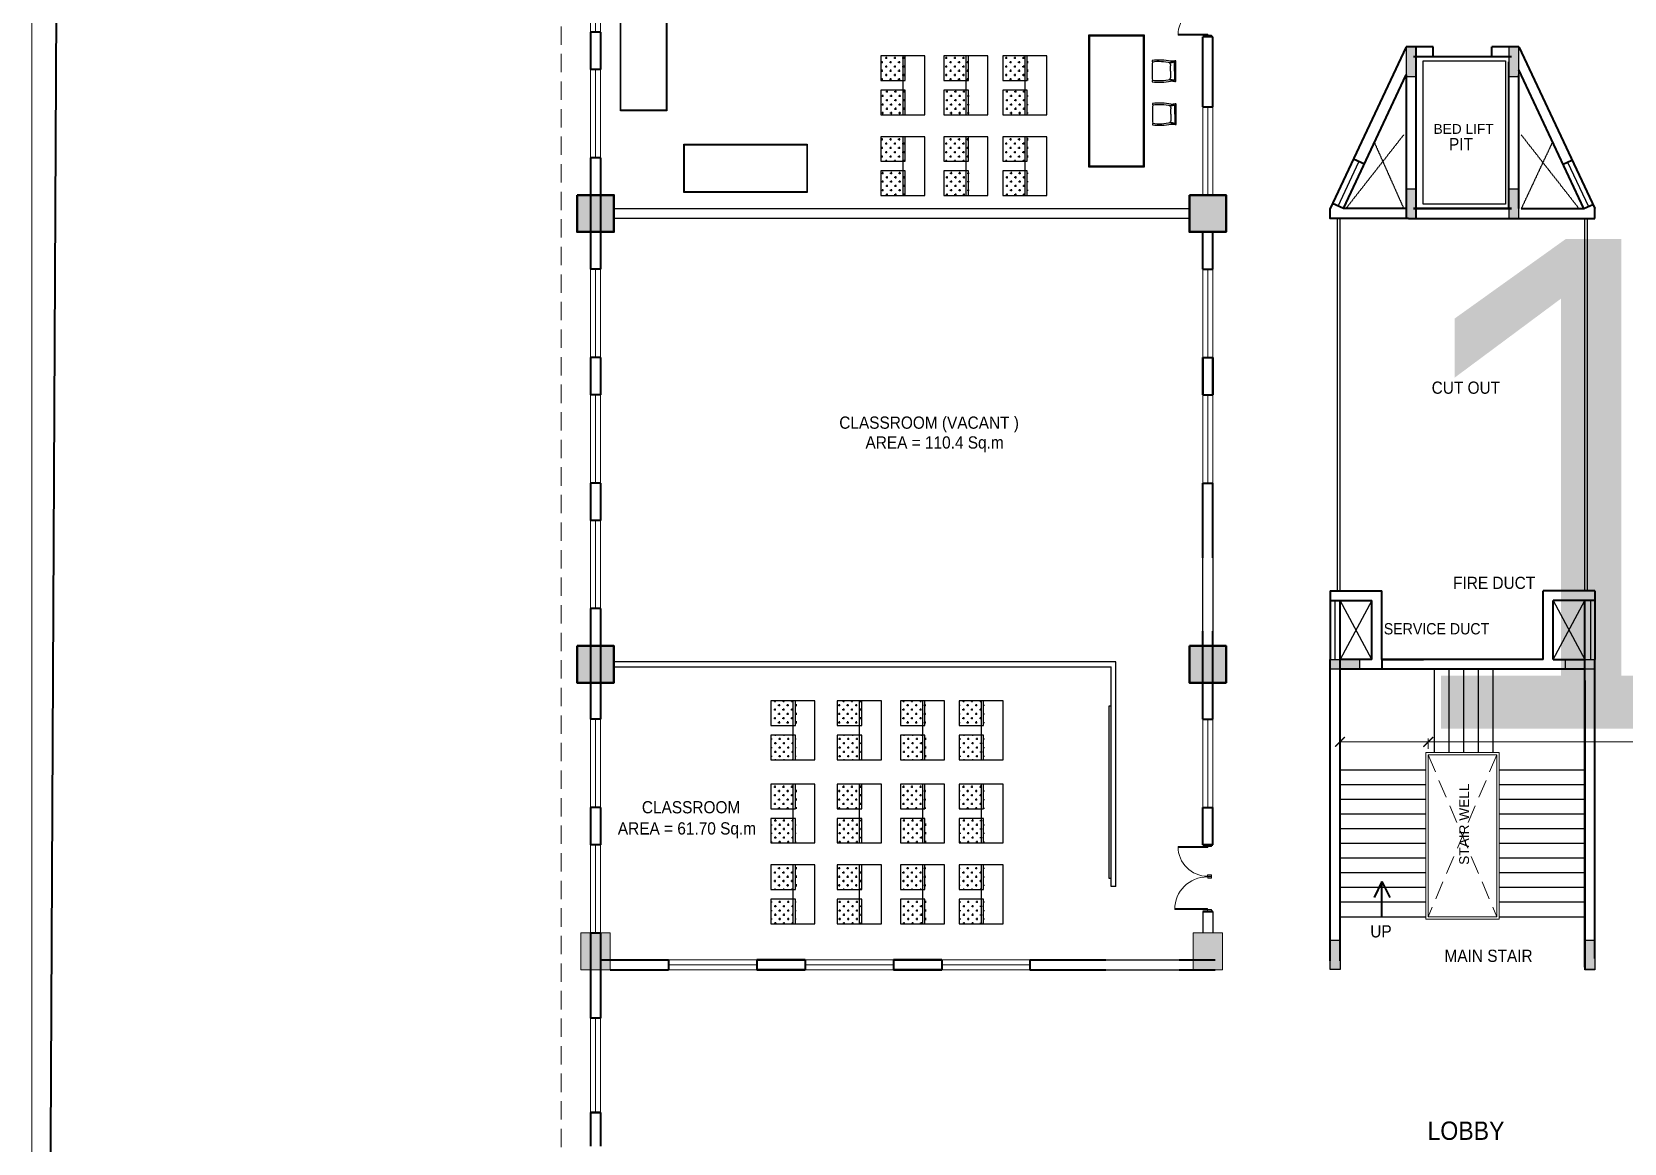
# Model space of a CAD drawing. Header units: inches. Extents: x 150067 to 167379, y -92057 to -49035.
# Drawn here: x 151819 to 155070, y -65111 to -62843 of the extents above; entities that cross this region are included whole.
import ezdxf

# ---------------------------------------------------------------- set-up
doc = ezdxf.new("R2010")
doc.units = ezdxf.units.IN
doc.header["$LTSCALE"] = 0.1
doc.header["$MEASUREMENT"] = 0
doc.header["$PDMODE"] = 35
doc.header["$PDSIZE"] = -0.8
doc.linetypes.add('HIDDEN', pattern=[0.375, 0.25, -0.125])
for name, color, linetype, lineweight in [('BOR', 200, 'Continuous', 40), ('BOR1', 230, 'Continuous', 15), ('COR HA', 40, 'Continuous', 18), ('DOOR', 10, 'Continuous', 15), ('Layer4', 10, 'Continuous', 25), ('STAIR', 142, 'Continuous', 25), ('thin ha', 253, 'Continuous', 5), ('wall', 6, 'Continuous', 40), ('win', 102, 'Continuous', 20)]:
    doc.layers.add(name, color=color, linetype=linetype, lineweight=lineweight)
doc.layers.add('Layer1', color=7, linetype='Continuous')
doc.layers.add('TEXT', color=7, linetype='Continuous')
doc.styles.add('1MM', font='arial.ttf', dxfattribs={"height": 1000})
doc.styles.add('DIM', font='arial.ttf', dxfattribs={"width": 0.7, "height": 1})
doc.styles.add('DUTCH', font='arial.ttf')
doc.dimstyles.new('KRI', dxfattribs={"dimtxt": 23, "dimasz": 20, "dimexe": 7, "dimexo": 0, "dimgap": 9, "dimtad": 1, "dimdec": 1, "dimzin": 1, "dimdsep": 46, "dimtxsty": '1MM', "dimblk": 'ARCHTICK', "dimcen": 0.5, "dimclrd": 252, "dimclre": 252, "dimclrt": 7, "dimaunit": 1, "dimadec": 8, "dimazin": 0, "dimtfac": 1, "dimtdec": 1, "dimtmove": 0, "dimatfit": 3, "dimfxl": 1, "dimlwd": 13, "dimlwe": 13, "dimarcsym": 0})

# ---------------------------------------------------------------- blocks, each defined once
blk = doc.blocks.new('A$C764D24B9')
at = {"layer": 'DOOR'}
for points in [[(0.056, 0.111), (0.083, 0.111), (0.083, 1), (0.056, 1)], [(0, 0), (0.056, 0), (0.056, 0.111), (0, 0.111)], [(0.944, 0), (1, 0), (1, 0.111), (0.944, 0.111)]]:
    blk.add_lwpolyline(points, close=True, dxfattribs=at)
blk.add_arc((0.056, 0.111), 0.889, 0, 90, dxfattribs=at)
blk = doc.blocks.new('col')
at = {"layer": 'Layer4', "linetype": 'Continuous', "ltscale": 0.1}
blk.add_hatch(color=256, dxfattribs=at).paths.add_polyline_path([(3474.816, -1756.199), (3474.816, -1755.999), (3475.416, -1755.999), (3475.416, -1756.199)])
blk.add_lwpolyline([(3474.816, -1756.199), (3474.816, -1755.999), (3475.416, -1755.999), (3475.416, -1756.199)], close=True, dxfattribs=at)
blk = doc.blocks.new('_ArchTick')
at = {"layer": 'wall', "color": 0, "const_width": 0.15}
blk.add_lwpolyline([(-0.5, -0.5), (0.5, 0.5)], dxfattribs=at)
blk = doc.blocks.new('*D52')
at = {"layer": 'Defpoints', "color": 0, "linetype": 'Continuous', "ltscale": 0.1, "transparency": 16777216}
for p in [(154670.1, -64292.3), (154490.1, -64306.8, 0), (154670.1, -64306.8, 0)]:
    blk.add_point(p, dxfattribs=at)
at = {"layer": 'wall', "color": 252, "linetype": 'Continuous', "lineweight": 13, "ltscale": 0.1, "transparency": 16777216}
for p, q in [((154490.1, -64306.8), (154490.1, -64285.3)), ((154490.1, -64292.3), (154670.1, -64292.3)), ((154670.1, -64306.8), (154670.1, -64285.3)), ((154670.1, -64292.3), (157985, -64292.3))]:
    blk.add_line(p, q, dxfattribs=at)
at = {"layer": 'wall', "color": 252, "linetype": 'Continuous', "lineweight": 13, "ltscale": 0.1, "transparency": 16777216, "xscale": 20, "yscale": 20, "zscale": 20, "rotation": 180}
blk.add_blockref('_ArchTick', (154490.1, -64292.3), dxfattribs=at)
at = {"layer": 'wall', "color": 252, "linetype": 'Continuous', "lineweight": 13, "ltscale": 0.1, "transparency": 16777216, "xscale": 20, "yscale": 20, "zscale": 20}
blk.add_blockref('_ArchTick', (154670.1, -64292.3), dxfattribs=at)
at = {"layer": 'wall', "color": 7, "linetype": 'Continuous', "ltscale": 0.1, "transparency": 16777216, "insert": (156337.6, -63772.7), "char_height": 1000, "attachment_point": 5, "style": '1MM'}
blk.add_mtext('180.0', dxfattribs=at)
blk = doc.blocks.new('hhrh')
at = {"layer": 'thin ha', "linetype": 'Continuous', "lineweight": 20, "ltscale": 0.1}
blk.add_hatch(color=2, dxfattribs=at).paths.add_polyline_path([(-6923.03, -1177.102), (-6922.28, -1177.102), (-6922.28, -1177.852), (-6923.03, -1177.852)])
at = {"layer": 'thin ha', "color": 2, "linetype": 'Continuous', "lineweight": 50, "ltscale": 0.1}
blk.add_lwpolyline([(-6923.03, -1177.102), (-6922.28, -1177.102), (-6922.28, -1177.852), (-6923.03, -1177.852)], close=True, dxfattribs=at)
blk = doc.blocks.new('hhyt')
at = {"layer": 'thin ha', "linetype": 'Continuous', "lineweight": 20, "ltscale": 0.1}
blk.add_hatch(color=2, dxfattribs=at).paths.add_polyline_path([(-6922.955, -1152.844), (-6922.355, -1152.844), (-6922.355, -1153.594), (-6922.955, -1153.594)])
at = {"layer": 'thin ha', "color": 2, "linetype": 'Continuous', "lineweight": 20, "ltscale": 0.1}
blk.add_lwpolyline([(-6922.955, -1152.844), (-6922.355, -1152.844), (-6922.355, -1153.594), (-6922.955, -1153.594)], close=True, dxfattribs=at)
blk = doc.blocks.new('un')
at = {"layer": 'Layer4', "linetype": 'Continuous', "ltscale": 0.1}
h = blk.add_hatch(dxfattribs=at)
h.set_pattern_fill('CROSS', color=252, scale=0.35, style=0)
h.paths.add_polyline_path([(3819.84, -1529.16), (3819.34, -1529.16), (3819.34, -1529.66), (3819.84, -1529.66)])
h = blk.add_hatch(dxfattribs=at)
h.set_pattern_fill('CROSS', color=252, scale=0.35, style=0)
h.set_pattern_definition([(0, (-65.54898, -47.50038), (0.0875, 0.0875), [0.04375, -0.13125]), (90, (-65.52711, -47.52225), (-0.0875, 0.0875), [0.04375, -0.13125])])
h.paths.add_polyline_path([(3819.84, -1529.86), (3819.34, -1529.86), (3819.34, -1530.36), (3819.84, -1530.36)])
at = {"layer": 'Layer4', "color": 114, "linetype": 'Continuous', "ltscale": 0.1}
for points in [[(3819.323, -1529.66), (3819.323, -1529.16), (3819.823, -1529.16), (3819.823, -1529.66)], [(3819.323, -1530.36), (3819.323, -1529.86), (3819.823, -1529.86), (3819.823, -1530.36)]]:
    blk.add_lwpolyline(points, close=True, dxfattribs=at)
at = {"layer": 'Layer4', "color": 30, "linetype": 'Continuous', "ltscale": 0.1}
blk.add_lwpolyline([(3819.773, -1530.36), (3819.773, -1529.16), (3820.223, -1529.16), (3820.223, -1530.36)], close=True, dxfattribs=at)
blk = doc.blocks.new('A$C2C166547')
at = {"color": 0}
for p, q in [((0.201, 0.464), (0.017, 0.464)), ((0.201, 0.456), (0.018, 0.456)), ((0.201, 0.455), (0.018, 0.455)), ((0.201, 0.374), (0.094, 0.374)), ((0.201, 0.464), (0.385, 0.464)), ((0.201, 0.456), (0.385, 0.456)), ((0.201, 0.455), (0.385, 0.455)), ((0.201, 0.374), (0.308, 0.374)), ((0.016, 0.02), (0.006, 0.02)), ((0.016, 0.02), (0.006, 0.016)), ((0.017, 0.001), (0.016, 0.02)), ((0.385, 0.001), (0.387, 0.02)), ((0.387, 0.02), (0.396, 0.016)), ((0.387, 0.02), (0.396, 0.02))]:
    blk.add_line(p, q, dxfattribs=at)
blk.add_lwpolyline([(0.023, 0.369, 0.080461), (0.008, 0, 0.080461)], format="xyb", dxfattribs=at)
for centre, radius, start, end in [((0.018, 0.461), 0.00242, 100.345, 201.3742), ((-0.216, 0.394), 0.241, 354.5513, 15.9626), ((0.018, 0.455), 0.000725, 87.3762, 197.5208), ((0.018, 0.454), 0.000433, 71.7715, 189.2202), ((0.095, 0.276), 0.0978, 90.5164, 143.1927), ((-0.282, 0.346), 0.317, 1.1591, 17.5641), ((0.307, 0.276), 0.0978, 36.8073, 89.4836), ((0.685, 0.346), 0.317, 162.4359, 178.8409), ((0.618, 0.394), 0.241, 164.0374, 185.4487), ((-0.752, 0.137), 1.154, 353.1637, 11.5643), ((0.384, 0.461), 0.00242, 338.6258, 79.655), ((0.385, 0.455), 0.000725, 342.4792, 92.6238), ((0.385, 0.454), 0.000433, 350.7798, 108.2285), ((0.014, -0.011), 0.012, 71.7536, 116.5375), ((0.389, -0.011), 0.012, 63.4625, 108.2464)]:
    blk.add_arc(centre, radius, start, end, dxfattribs=at)

msp = doc.modelspace()

# ---------------------------------------------------------------- hatches: boundary and pattern name
at = {"layer": 'Layer4', "linetype": 'Continuous', "ltscale": 0.1}
for points in [[(154624.95, -62934.01), (154644.95, -62934.01), (154644.95, -62874.01), (154624.95, -62874.01)], [(154834.95, -62934.01), (154854.95, -62934.01), (154854.95, -62874.01), (154834.95, -62874.01)], [(154624.95, -63224.01), (154644.95, -63224.01), (154644.95, -63164.01), (154624.95, -63164.01)], [(154834.95, -63224.01), (154854.95, -63224.01), (154854.95, -63164.01), (154834.95, -63164.01)]]:
    msp.add_hatch(color=256, dxfattribs=at).paths.add_polyline_path(points)
at = {"layer": 'thin ha', "linetype": 'Continuous', "lineweight": 20, "ltscale": 0.1}
for points in [[(154624.95, -62874.01), (154644.95, -62874.01), (154644.95, -62934.01), (154624.95, -62934.01)], [(154834.95, -62874.01), (154854.95, -62874.01), (154854.95, -62934.01), (154834.95, -62934.01)], [(154624.95, -63164.01), (154644.95, -63164.01), (154644.95, -63224.01), (154624.95, -63224.01)], [(154834.95, -63164.01), (154854.95, -63164.01), (154854.95, -63224.01), (154834.95, -63224.01)], [(154530.09, -64124.01), (154530.09, -64144.01), (154470.09, -64144.01), (154470.09, -64124.01)], [(155010.09, -64124.01), (155010.09, -64144.01), (154950.09, -64144.01), (154950.09, -64124.01)], [(154470.09, -64696.97), (154490.09, -64696.97), (154490.09, -64756.97), (154470.09, -64756.97)], [(154990.09, -64697.34), (155010.09, -64697.34), (155010.09, -64757.34), (154990.09, -64757.34)]]:
    msp.add_hatch(color=2, dxfattribs=at).paths.add_polyline_path(points)

# ---------------------------------------------------------------- linework, layer by layer
at = {"elevation": 23680.86}
for points in [[(153021.06, -62810.25), (153115.37, -62810.25), (153115.37, -63004.24), (153021.06, -63004.24)], [(153022.06, -62811.25), (153114.37, -62811.25), (153114.37, -63003.24), (153022.06, -63003.24)], [(153977.22, -62849.02), (154090.44, -62849.02), (154090.44, -63119.14), (153977.22, -63119.14)], [(153978.22, -62850.02), (154089.44, -62850.02), (154089.44, -63118.14), (153978.22, -63118.14)], [(153979.22, -62851.02), (154088.44, -62851.02), (154088.44, -63117.14), (153979.22, -63117.14)], [(153150.49, -63072.55), (153402.45, -63072.55), (153402.45, -63170.95), (153150.49, -63170.95)], [(153151.49, -63073.55), (153401.45, -63073.55), (153401.45, -63169.95), (153151.49, -63169.95)], [(154022.72, -64219.41), (154018.26, -64219.41), (154018.26, -64570.3), (154022.72, -64570.3)]]:
    msp.add_lwpolyline(points, close=True, dxfattribs=at)
for points in [[(154152.99, -62902.17, -0.1025232), (154144.25, -62903.13, 0.0804606), (154106.53, -62901.57, 0.3022999), (154106.82, -62904.02, -0.1979323), (154106.89, -62904.93, 0.028193), (154106.53, -62910.34), (154106.53, -62923.34), (154106.53, -62936.35, 0.028193), (154106.89, -62941.75, -0.1979323), (154106.82, -62942.67, 0.3022999), (154106.53, -62945.11, 0.0804606), (154144.25, -62943.55, -0.1025232), (154152.99, -62944.51, 0.5871113), (154154.91, -62943.43), (154154.91, -62903.25, 0.5871113)], [(154153.69, -62990.04, -0.1025232), (154144.95, -62991, 0.0804606), (154107.23, -62989.44, 0.3022999), (154107.52, -62991.88, -0.1979323), (154107.59, -62992.8, 0.028193), (154107.23, -62998.2), (154107.23, -63011.21), (154107.23, -63024.21, 0.028193), (154107.59, -63029.62, -0.1979323), (154107.52, -63030.53, 0.3022999), (154107.23, -63032.98, 0.0804606), (154144.95, -63031.42, -0.1025232), (154153.69, -63032.38, 0.5871113), (154155.61, -63031.3), (154155.61, -62991.12, 0.5871113)]]:
    msp.add_lwpolyline(points, format="xyb", close=True, dxfattribs=at)
at = {"layer": 'BOR', "elevation": 23680.86}
msp.add_lwpolyline([(167336.1, -61441.21), (151875.84, -61441.21), (151838.53, -68906.26), (167298.78, -68906.26)], close=True, dxfattribs=at)
at = {"layer": 'BOR1', "elevation": 23680.86}
msp.add_lwpolyline([(167379.16, -61384.68), (151819.31, -61384.68), (151819.31, -68924.04), (167379.16, -68924.04)], close=True, dxfattribs=at)
at = {"layer": 'COR HA', "linetype": 'Continuous', "lineweight": 25, "ltscale": 0.1}
msp.add_line((152960.09, -65048.91, 23683.8), (152980.09, -65048.91, 23683.8), dxfattribs=at)
at = {"layer": 'COR HA', "linetype": 'Continuous', "lineweight": 25, "ltscale": 0.1, "elevation": 23680.86}
msp.add_lwpolyline([(154659.55, -62902.47), (154827.88, -62902.47), (154827.88, -63194.63), (154659.55, -63194.63)], close=True, dxfattribs=at)
at = {"layer": 'DOOR', "linetype": 'HIDDEN', "ltscale": 1500}
msp.add_line((152900.09, -67650.67, 23680.86), (152900.09, -62224.01, 23680.86), dxfattribs=at)
at = {"layer": 'DOOR', "linetype": 'Continuous', "ltscale": 0.1}
for p, q in [((154665.09, -64314.01, 23680.86), (154665.09, -64654.01, 23680.86)), ((154665.09, -64314.01, 23680.86), (154815.09, -64314.01, 23680.86)), ((154670.09, -64319.01, 23680.86), (154670.09, -64649.01, 23680.86)), ((154670.09, -64319.01, 23680.86), (154810.09, -64319.01, 23680.86)), ((154810.09, -64319.01, 23680.86), (154810.09, -64649.01, 23680.86)), ((154815.09, -64314.01, 23680.86), (154815.09, -64654.01, 23680.86)), ((154815.09, -64654.01, 23680.86), (154665.09, -64654.01, 23680.86)), ((154810.09, -64649.01, 23680.86), (154670.09, -64649.01, 23680.86))]:
    msp.add_line(p, q, dxfattribs=at)
at = {"layer": 'DOOR', "linetype": 'HIDDEN', "ltscale": 1500, "elevation": 23680.86}
for points in [[(154810.09, -64319.01), (154670.09, -64649.01)], [(154670.09, -64319.01), (154810.09, -64649.01)]]:
    msp.add_lwpolyline(points, dxfattribs=at)
at = {"layer": 'Layer1', "color": 6, "linetype": 'Continuous', "ltscale": 0.1}
for p, q in [((153007.59, -63214.01, 23680.86), (153007.59, -63204.01, 23680.86)), ((153007.59, -63204.01, 23680.86), (154182.59, -63204.01, 23680.86)), ((153007.59, -63224.01, 23680.86), (153007.59, -63214.01, 23680.86)), ((154182.59, -63224.01, 23680.86), (153007.59, -63224.01, 23680.86)), ((154182.59, -63204.01, 23680.86), (154182.59, -63224.01, 23680.86)), ((154210.09, -64066.51, 23680.86), (154210.09, -63916.51, 23680.86)), ((154230.09, -63916.51, 23680.86), (154230.09, -64066.51, 23680.86)), ((154032.59, -64129.01, 23680.86), (153007.59, -64129.01, 23680.86)), ((154032.59, -64139.69, 23680.86), (154032.59, -64129.01, 23680.86)), ((154182.59, -64139.01, 23680.86), (154182.59, -64129.01, 23680.86)), ((153007.59, -64139.01, 23680.86), (154022.59, -64139.01, 23680.86)), ((154022.59, -64587.34, 23680.86), (154022.59, -64139.01, 23680.86)), ((154032.59, -64587.34, 23680.86), (154032.59, -64139.69, 23680.86)), ((154032.59, -64587.34, 23680.86), (154022.59, -64587.34, 23680.86)), ((154210.09, -64638.61, 23680.86), (154210.09, -64682.34, 23680.86)), ((154230.09, -64638.61, 23680.86), (154230.09, -64682.34, 23680.86)), ((154011.75, -64737.34, 23680.86), (154161.75, -64737.34, 23680.86)), ((154011.75, -64757.34, 23680.86), (154161.75, -64757.34, 23680.86))]:
    msp.add_line(p, q, dxfattribs=at)
at = {"layer": 'Layer4', "color": 1, "linetype": 'HIDDEN', "ltscale": 35}
for p, q in [((154619.95, -63053.52, 23680.86), (154501.8, -63204.01, 23680.86)), ((154859.95, -63053.52, 23680.86), (154978.11, -63204.01, 23680.86)), ((154560.3, -63069.47, 23680.86), (154620.23, -63204.01, 23680.86)), ((154923.98, -63067.55, 23680.86), (154859.95, -63204.01, 23680.86))]:
    msp.add_line(p, q, dxfattribs=at)
at = {"layer": 'Layer4', "linetype": 'Continuous', "ltscale": 0.1}
for p, q in [((154486.09, -63198.79, 23680.86), (154528.63, -63108.29, 23680.86)), ((154954.5, -63109.25, 23680.86), (154997.05, -63199.75, 23680.86)), ((154485.09, -63984.01, 23680.86), (154485.09, -63224.01, 23680.86)), ((154485.09, -63984.01, 23680.86), (154485.09, -63224.01, 23680.86)), ((154490.09, -63984.01, 23680.86), (154490.09, -63224.01, 23680.86)), ((154490.09, -63984.01, 23680.86), (154490.09, -63224.01, 23680.86)), ((154990.09, -63984.01, 23680.86), (154990.09, -63224.01, 23680.86)), ((154990.09, -63984.01, 23680.86), (154990.09, -63224.01, 23680.86)), ((154995.09, -63984.01, 23680.86), (154995.09, -63224.01, 23680.86)), ((154995.09, -63984.01, 23680.86), (154995.09, -63224.01, 23680.86)), ((154555.09, -64124.01, 23680.86), (154490.09, -64004.01, 23680.86)), ((154555.09, -64004.01, 23680.86), (154490.09, -64124.01, 23680.86)), ((154925.09, -64124.01, 23680.86), (154990.09, -64004.01, 23680.86)), ((154925.09, -64004.01, 23680.86), (154990.09, -64124.01, 23680.86)), ((154990.09, -64614.37, 23680.86), (154990.09, -64004.01, 23680.86)), ((154990.09, -64166.97, 23680.86), (154990.09, -64757.34, 23680.86)), ((155010.09, -64146.97, 23680.86), (155010.09, -64757.34, 23680.86))]:
    msp.add_line(p, q, dxfattribs=at)
at = {"layer": 'Layer4', "linetype": 'Continuous', "ltscale": 0.1, "elevation": 23680.86}
for points in [[(154624.95, -62934.01), (154644.95, -62934.01), (154644.95, -62874.01), (154624.95, -62874.01), (154624.95, -62934.01)], [(154834.95, -62934.01), (154854.95, -62934.01), (154854.95, -62874.01), (154834.95, -62874.01), (154834.95, -62934.01)], [(154624.95, -63224.01), (154644.95, -63224.01), (154644.95, -63164.01), (154624.95, -63164.01), (154624.95, -63224.01)], [(154834.95, -63224.01), (154854.95, -63224.01), (154854.95, -63164.01), (154834.95, -63164.01), (154834.95, -63224.01)], [(154479.55, -64004.01), (154479.55, -64124.01)], [(155010.09, -64004.01), (154990.09, -64004.01)], [(155001.19, -64004.01), (155001.19, -64124.01)]]:
    msp.add_lwpolyline(points, dxfattribs=at)
at = {"layer": 'STAIR', "linetype": 'Continuous', "ltscale": 0.1}
for p, q in [((154682.6, -64314.01, 23680.86), (154682.6, -64144.01, 23680.86)), ((154712.6, -64314.01, 23680.86), (154712.6, -64144.01, 23680.86)), ((154742.6, -64314.01, 23680.86), (154742.6, -64144.01, 23680.86)), ((154772.6, -64314.01, 23680.86), (154772.6, -64144.01, 23680.86)), ((154802.6, -64314.01, 23680.86), (154802.6, -64144.01, 23680.86)), ((154490.09, -64349.01, 23680.86), (154665.09, -64349.01, 23680.86)), ((154815.09, -64349.01, 23680.86), (154990.09, -64349.01, 23680.86)), ((154490.09, -64379.01, 23680.86), (154665.09, -64379.01, 23680.86)), ((154815.09, -64379.01, 23680.86), (154990.09, -64379.01, 23680.86)), ((154490.09, -64409.01, 23680.86), (154665.09, -64409.01, 23680.86)), ((154815.09, -64409.01, 23680.86), (154990.09, -64409.01, 23680.86)), ((154490.09, -64439.01, 23680.86), (154665.09, -64439.01, 23680.86)), ((154815.09, -64439.01, 23680.86), (154990.09, -64439.01, 23680.86)), ((154490.09, -64469.01, 23680.86), (154665.09, -64469.01, 23680.86)), ((154815.09, -64469.01, 23680.86), (154990.09, -64469.01, 23680.86)), ((154490.09, -64499.01, 23680.86), (154665.09, -64499.01, 23680.86)), ((154815.09, -64499.01, 23680.86), (154990.09, -64499.01, 23680.86)), ((154490.09, -64529.01, 23680.86), (154665.09, -64529.01, 23680.86)), ((154490.09, -64559.01, 23680.86), (154665.09, -64559.01, 23680.86)), ((154815.09, -64529.01, 23680.86), (154990.09, -64529.01, 23680.86)), ((154815.09, -64559.01, 23680.86), (154990.09, -64559.01, 23680.86)), ((154490.09, -64589.01, 23680.86), (154665.09, -64589.01, 23680.86)), ((154815.09, -64589.01, 23680.86), (154990.09, -64589.01, 23680.86)), ((154490.09, -64619.01, 23680.86), (154665.09, -64619.01, 23680.86)), ((154815.09, -64619.01, 23680.86), (154990.09, -64619.01, 23680.86)), ((154490.09, -64649.01, 23680.86), (154665.09, -64649.01, 23680.86)), ((154815.09, -64649.01, 23680.86), (154990.09, -64649.01, 23680.86))]:
    msp.add_line(p, q, dxfattribs=at)
at = {"layer": 'thin ha', "color": 2, "linetype": 'Continuous', "lineweight": 20, "ltscale": 0.1, "elevation": 23680.86}
for points in [[(154624.95, -62874.01), (154644.95, -62874.01), (154644.95, -62934.01), (154624.95, -62934.01)], [(154834.95, -62874.01), (154854.95, -62874.01), (154854.95, -62934.01), (154834.95, -62934.01)], [(154624.95, -63164.01), (154644.95, -63164.01), (154644.95, -63224.01), (154624.95, -63224.01)], [(154834.95, -63164.01), (154854.95, -63164.01), (154854.95, -63224.01), (154834.95, -63224.01)], [(154530.09, -64124.01), (154530.09, -64144.01), (154470.09, -64144.01), (154470.09, -64124.01)], [(155010.09, -64124.01), (155010.09, -64144.01), (154950.09, -64144.01), (154950.09, -64124.01)], [(154470.09, -64696.97), (154490.09, -64696.97), (154490.09, -64756.97), (154470.09, -64756.97)], [(154990.09, -64697.34), (155010.09, -64697.34), (155010.09, -64757.34), (154990.09, -64757.34)]]:
    msp.add_lwpolyline(points, close=True, dxfattribs=at)
at = {"layer": 'wall', "linetype": 'Continuous', "ltscale": 0.1}
for p, q in [((152960.09, -62844.01, 23680.86), (152960.09, -62920.26, 23680.86)), ((152960.09, -62844.01, 23680.86), (152960.09, -62920.26, 23680.86)), ((152960.09, -62844.01, 23680.86), (152960.09, -62920.26, 23680.86)), ((152980.09, -62844.01, 23680.86), (152960.09, -62844.01, 23680.86)), ((152980.09, -62844.01, 23680.86), (152980.09, -62920.26, 23680.86)), ((152980.09, -62844.01, 23680.86), (152980.09, -62920.26, 23680.86)), ((152980.09, -62844.01, 23680.86), (152980.09, -62920.26, 23680.86)), ((154210.09, -62996.51, 23680.86), (154210.09, -62853.31, 23680.86)), ((154230.09, -62996.51, 23680.86), (154230.09, -62853.4, 23680.86)), ((152980.09, -62876.03, 23680.86), (152980.09, -62920.26, 23680.86)), ((152980.09, -62876.03, 23680.86), (152980.09, -62920.26, 23680.86)), ((152980.09, -62876.03, 23680.86), (152980.09, -62920.26, 23680.86)), ((154210.09, -62996.51, 23680.86), (154210.09, -62874.01, 23680.86)), ((154230.09, -62996.51, 23680.86), (154230.09, -62874.01, 23680.86)), ((154625.23, -62874.01, 23680.86), (154470.09, -63204.01, 23680.86)), ((154634.72, -62874.01, 23680.86), (154625.23, -62874.01, 23680.86)), ((154680.09, -62874.01, 23680.86), (154629.72, -62874.01, 23680.86)), ((154839.95, -62894.01, 23680.86), (154639.95, -62894.01, 23680.86)), ((154644.95, -62874.01, 23680.86), (154644.95, -62894.01, 23680.86)), ((154644.95, -62894.01, 23680.86), (154644.95, -63224.01, 23680.86)), ((154850.47, -62874.01, 23680.86), (154800.09, -62874.01, 23680.86)), ((154854.95, -62874.01, 23680.86), (154845.47, -62874.01, 23680.86)), ((154854.95, -62874.01, 23680.86), (155010.09, -63204.01, 23680.86)), ((152980.09, -62920.26, 23680.86), (152960.09, -62920.26, 23680.86)), ((154644.95, -62904.01, 23680.86), (154644.95, -63204.01, 23680.86)), ((154834.95, -63204.01, 23680.86), (154834.95, -62904.01, 23680.86)), ((154854.95, -63204.01, 23680.86), (154854.95, -62931.09, 23680.86)), ((154210.09, -62996.51, 23680.86), (154230.09, -62996.51, 23680.86)), ((152960.09, -63100.26, 23680.86), (152960.09, -63327.76, 23680.86)), ((152960.09, -63100.26, 23680.86), (152960.09, -63327.76, 23680.86)), ((152980.09, -63100.26, 23680.86), (152960.09, -63100.26, 23680.86)), ((152980.09, -63100.26, 23680.86), (152980.09, -63327.76, 23680.86)), ((152980.09, -63100.26, 23680.86), (152980.09, -63327.76, 23680.86)), ((154539.73, -63113.51, 23680.86), (154517.54, -63103.08, 23680.86)), ((154945.46, -63113.51, 23680.86), (154963.55, -63105, 23680.86)), ((154497.18, -63204.01, 23680.86), (154475, -63193.58, 23680.86)), ((154624.95, -63204.01, 23680.86), (154624.95, -63224.01, 23680.86)), ((154629.72, -63224.01, 23680.86), (154860.09, -63224.01, 23680.86)), ((154839.95, -63204.01, 23680.86), (154639.95, -63204.01, 23680.86)), ((154639.95, -63204.01, 23680.86), (154839.95, -63204.01, 23680.86)), ((154988, -63204.01, 23680.86), (155006.09, -63195.5, 23680.86)), ((155010.09, -63224.01, 23680.86), (155010.09, -63204.01, 23680.86)), ((154210.09, -63327.76, 23680.86), (154210.09, -63251.51, 23680.86)), ((154210.09, -63327.76, 23680.86), (154210.09, -63251.51, 23680.86)), ((154230.09, -63327.76, 23680.86), (154230.09, -63251.51, 23680.86)), ((154230.09, -63327.76, 23680.86), (154230.09, -63251.51, 23680.86)), ((152980.09, -63327.76, 23680.86), (152960.09, -63327.76, 23680.86)), ((154210.09, -63327.76, 23680.86), (154230.09, -63327.76, 23680.86)), ((152960.09, -63507.76, 23680.86), (152960.09, -63584.01, 23680.86)), ((152960.09, -63507.76, 23680.86), (152960.09, -63584.01, 23680.86)), ((152960.09, -63507.76, 23680.86), (152960.09, -63584.01, 23680.86)), ((152960.09, -63507.76, 23680.86), (152960.09, -63584.01, 23680.86)), ((152980.09, -63507.76, 23680.86), (152960.09, -63507.76, 23680.86)), ((152980.09, -63507.76, 23680.86), (152980.09, -63584.01, 23680.86)), ((152980.09, -63507.76, 23680.86), (152980.09, -63584.01, 23680.86)), ((152980.09, -63507.76, 23680.86), (152980.09, -63584.01, 23680.86)), ((152980.09, -63507.76, 23680.86), (152980.09, -63584.01, 23680.86)), ((154210.09, -63584.01, 23680.86), (154210.09, -63507.76, 23680.86)), ((154210.09, -63584.01, 23680.86), (154210.09, -63507.76, 23680.86)), ((154210.09, -63584.01, 23680.86), (154210.09, -63507.76, 23680.86)), ((154210.09, -63507.76, 23680.86), (154210.09, -63584.01, 23680.86)), ((154210.09, -63507.76, 23680.86), (154210.09, -63584.01, 23680.86)), ((154210.09, -63507.76, 23680.86), (154230.09, -63507.76, 23680.86)), ((154230.09, -63584.01, 23680.86), (154230.09, -63507.76, 23680.86)), ((154230.09, -63584.01, 23680.86), (154230.09, -63507.76, 23680.86)), ((154230.09, -63584.01, 23680.86), (154230.09, -63507.76, 23680.86)), ((154230.09, -63507.76, 23680.86), (154230.09, -63584.01, 23680.86)), ((154230.09, -63507.76, 23680.86), (154230.09, -63584.01, 23680.86)), ((152980.09, -63584.01, 23680.86), (152960.09, -63584.01, 23680.86)), ((154210.09, -63584.01, 23680.86), (154230.09, -63584.01, 23680.86)), ((152960.09, -63764.01, 23680.86), (152960.09, -63840.26, 23680.86)), ((152960.09, -63764.01, 23680.86), (152960.09, -63840.26, 23680.86)), ((152960.09, -63764.01, 23680.86), (152960.09, -63840.26, 23680.86)), ((152980.09, -63764.01, 23680.86), (152960.09, -63764.01, 23680.86)), ((152980.09, -63764.01, 23680.86), (152980.09, -63840.26, 23680.86)), ((152980.09, -63764.01, 23680.86), (152980.09, -63840.26, 23680.86)), ((152980.09, -63764.01, 23680.86), (152980.09, -63840.26, 23680.86)), ((154210.09, -63901.51, 23680.86), (154210.09, -63764.01, 23680.86)), ((154210.09, -63916.51, 23680.86), (154210.09, -63764.01, 23680.86)), ((154210.09, -63764.01, 23680.86), (154230.09, -63764.01, 23680.86)), ((154230.09, -63901.51, 23680.86), (154230.09, -63764.01, 23680.86)), ((154230.09, -63916.51, 23680.86), (154230.09, -63764.01, 23680.86)), ((152980.09, -63796.03, 23680.86), (152980.09, -63840.26, 23680.86)), ((152980.09, -63796.03, 23680.86), (152980.09, -63840.26, 23680.86)), ((152980.09, -63796.03, 23680.86), (152980.09, -63840.26, 23680.86)), ((152980.09, -63840.26, 23680.86), (152960.09, -63840.26, 23680.86)), ((154470.09, -63984.01, 23680.86), (154575.09, -63984.01, 23680.86)), ((154470.09, -63984.01, 23680.86), (154470.09, -64124.01, 23680.86)), ((154470.09, -64004.01, 23680.86), (154555.09, -64004.01, 23680.86)), ((154490.09, -64144.01, 23680.86), (154490.09, -64004.01, 23680.86)), ((154490.09, -64124.01, 23680.86), (154490.09, -64004.01, 23680.86)), ((154555.09, -64124.01, 23680.86), (154555.09, -64004.01, 23680.86)), ((154555.09, -64124.01, 23680.86), (154555.09, -64004.01, 23680.86)), ((154575.09, -64124.01, 23680.86), (154575.09, -63984.01, 23680.86)), ((154905.09, -64124.01, 23680.86), (154905.09, -63984.01, 23680.86)), ((155010.09, -63984.01, 23680.86), (154905.09, -63984.01, 23680.86)), ((154925.09, -64124.01, 23680.86), (154925.09, -64004.01, 23680.86)), ((155010.09, -64004.01, 23680.86), (154925.09, -64004.01, 23680.86)), ((154925.09, -64124.01, 23680.86), (154925.09, -64004.01, 23680.86)), ((154990.09, -64144.01, 23680.86), (154990.09, -64004.01, 23680.86)), ((154990.09, -64124.01, 23680.86), (154990.09, -64004.01, 23680.86)), ((155010.09, -63984.01, 23680.86), (155010.09, -64124.01, 23680.86)), ((152960.09, -64020.26, 23680.86), (152960.09, -64246.09, 23680.86)), ((152960.09, -64020.26, 23680.86), (152960.09, -64246.09, 23680.86)), ((152980.09, -64020.26, 23680.86), (152960.09, -64020.26, 23680.86)), ((152980.09, -64020.26, 23680.86), (152980.09, -64246.09, 23680.86)), ((152980.09, -64020.26, 23680.86), (152980.09, -64246.09, 23680.86)), ((154210.09, -64246.09, 23680.86), (154210.09, -64066.51, 23680.86)), ((154210.09, -64246.09, 23680.86), (154210.09, -64066.51, 23680.86)), ((154230.09, -64246.09, 23680.86), (154230.09, -64066.51, 23680.86)), ((154230.09, -64246.09, 23680.86), (154230.09, -64066.51, 23680.86)), ((154470.09, -64739.01, 23680.86), (154470.09, -64124.01, 23680.86)), ((154555.09, -64124.01, 23680.86), (154490.09, -64124.01, 23680.86)), ((154905.09, -64124.01, 23680.86), (154575.09, -64124.01, 23680.86)), ((154575.09, -64124.01, 23680.86), (154575.09, -64144.01, 23680.86)), ((154575.09, -64124.01, 23680.86), (154660.5, -64124.01, 23680.86)), ((154925.09, -64124.01, 23680.86), (154990.09, -64124.01, 23680.86)), ((155010.09, -64734.37, 23680.86), (155010.09, -64124.01, 23680.86)), ((154490.09, -64739.01, 23680.86), (154490.09, -64144.01, 23680.86)), ((154990.09, -64144.01, 23680.86), (154490.09, -64144.01, 23680.86)), ((154990.09, -64752.34, 23680.86), (154990.09, -64141.97, 23680.86)), ((154990.09, -64166.97, 23680.86), (154990.09, -64757.34, 23680.86)), ((152980.09, -64246.09, 23680.86), (152960.09, -64246.09, 23680.86)), ((154210.09, -64246.09, 23680.86), (154230.09, -64246.09, 23680.86)), ((152960.09, -64426.09, 23680.86), (152960.09, -64502.34, 23680.86)), ((152960.09, -64426.09, 23680.86), (152960.09, -64502.34, 23680.86)), ((152960.09, -64426.09, 23680.86), (152960.09, -64502.34, 23680.86)), ((152960.09, -64426.09, 23680.86), (152960.09, -64502.34, 23680.86)), ((152960.09, -64426.09, 23680.86), (152960.09, -64502.34, 23680.86)), ((152980.09, -64426.09, 23680.86), (152960.09, -64426.09, 23680.86)), ((152980.09, -64426.09, 23680.86), (152980.09, -64502.34, 23680.86)), ((152980.09, -64426.09, 23680.86), (152980.09, -64502.34, 23680.86)), ((152980.09, -64426.09, 23680.86), (152980.09, -64502.34, 23680.86)), ((152980.09, -64426.09, 23680.86), (152980.09, -64502.34, 23680.86)), ((152980.09, -64426.09, 23680.86), (152980.09, -64502.34, 23680.86)), ((154210.09, -64502.34, 23680.86), (154210.09, -64426.09, 23680.86)), ((154210.09, -64502.34, 23680.86), (154210.09, -64426.09, 23680.86)), ((154210.09, -64426.09, 23680.86), (154230.09, -64426.09, 23680.86)), ((154230.09, -64502.34, 23680.86), (154230.09, -64426.09, 23680.86)), ((154230.09, -64502.34, 23680.86), (154230.09, -64426.09, 23680.86)), ((152980.09, -64502.34, 23680.86), (152960.09, -64502.34, 23680.86)), ((154210.09, -64502.34, 23680.86), (154230.09, -64502.34, 23680.86)), ((154575.71, -64577.04, 23680.86), (154559.71, -64609.54, 23680.86)), ((154575.71, -64577.04, 23680.86), (154591.71, -64609.54, 23680.86)), ((154575.71, -64648.54, 23680.86), (154575.71, -64577.04, 23680.86)), ((154210.09, -64638.61, 23680.86), (154230.09, -64638.61, 23680.86)), ((152960.09, -64682.34, 23680.86), (152960.09, -64856.34, 23680.86)), ((152980.09, -64682.34, 23680.86), (152960.09, -64682.34, 23680.86)), ((152980.09, -64682.34, 23680.86), (152980.09, -64856.34, 23680.86)), ((152980.09, -64737.34, 23680.86), (153119.09, -64737.34, 23680.86)), ((153119.09, -64737.34, 23680.86), (153119.09, -64757.34, 23680.86)), ((153299.09, -64737.34, 23680.86), (153398.09, -64737.34, 23680.86)), ((153299.09, -64737.34, 23680.86), (153398.09, -64737.34, 23680.86)), ((153299.09, -64737.34, 23680.86), (153398.09, -64737.34, 23680.86)), ((153299.09, -64737.34, 23680.86), (153398.09, -64737.34, 23680.86)), ((153299.09, -64737.34, 23680.86), (153398.09, -64737.34, 23680.86)), ((153299.09, -64737.34, 23680.86), (153398.09, -64737.34, 23680.86)), ((153299.09, -64737.34, 23680.86), (153398.09, -64737.34, 23680.86)), ((153299.09, -64737.34, 23680.86), (153398.09, -64737.34, 23680.86)), ((153299.09, -64737.34, 23680.86), (153398.09, -64737.34, 23680.86)), ((153299.09, -64737.34, 23680.86), (153398.09, -64737.34, 23680.86)), ((153299.09, -64737.34, 23680.86), (153398.09, -64737.34, 23680.86)), ((153398.09, -64737.34, 23680.86), (153299.09, -64737.34, 23680.86)), ((153398.09, -64737.34, 23680.86), (153299.09, -64737.34, 23680.86)), ((153398.09, -64737.34, 23680.86), (153299.09, -64737.34, 23680.86)), ((153299.09, -64737.34, 23680.86), (153299.09, -64757.34, 23680.86)), ((153398.09, -64737.34, 23680.86), (153398.09, -64757.34, 23680.86)), ((153578.09, -64737.34, 23680.86), (153677.09, -64737.34, 23680.86)), ((153578.09, -64737.34, 23680.86), (153677.09, -64737.34, 23680.86)), ((153578.09, -64737.34, 23680.86), (153677.09, -64737.34, 23680.86)), ((153578.09, -64737.34, 23680.86), (153677.09, -64737.34, 23680.86)), ((153578.09, -64737.34, 23680.86), (153677.09, -64737.34, 23680.86)), ((153578.09, -64737.34, 23680.86), (153677.09, -64737.34, 23680.86)), ((153578.09, -64737.34, 23680.86), (153677.09, -64737.34, 23680.86)), ((153578.09, -64737.34, 23680.86), (153677.09, -64737.34, 23680.86)), ((153578.09, -64737.34, 23680.86), (153677.09, -64737.34, 23680.86)), ((153578.09, -64737.34, 23680.86), (153677.09, -64737.34, 23680.86)), ((153578.09, -64737.34, 23680.86), (153677.09, -64737.34, 23680.86)), ((153677.09, -64737.34, 23680.86), (153578.09, -64737.34, 23680.86)), ((153677.09, -64737.34, 23680.86), (153578.09, -64737.34, 23680.86)), ((153677.09, -64737.34, 23680.86), (153578.09, -64737.34, 23680.86)), ((153578.09, -64737.34, 23680.86), (153578.09, -64757.34, 23680.86)), ((153677.09, -64737.34, 23680.86), (153677.09, -64757.34, 23680.86)), ((153857.09, -64737.34, 23680.86), (154011.75, -64737.34, 23680.86)), ((153857.09, -64737.34, 23680.86), (154011.75, -64737.34, 23680.86)), ((153857.09, -64737.34, 23680.86), (153857.09, -64757.34, 23680.86)), ((154161.75, -64737.34, 23680.86), (154235.09, -64737.34, 23680.86)), ((154161.75, -64737.34, 23680.86), (154235.09, -64737.34, 23680.86)), ((153000.09, -64757.34, 23680.86), (153119.09, -64757.34, 23680.86)), ((153299.09, -64757.34, 23680.86), (153398.09, -64757.34, 23680.86)), ((153299.09, -64757.34, 23680.86), (153398.09, -64757.34, 23680.86)), ((153299.09, -64757.34, 23680.86), (153398.09, -64757.34, 23680.86)), ((153299.09, -64757.34, 23680.86), (153398.09, -64757.34, 23680.86)), ((153299.09, -64757.34, 23680.86), (153398.09, -64757.34, 23680.86)), ((153299.09, -64757.34, 23680.86), (153398.09, -64757.34, 23680.86)), ((153398.09, -64757.34, 23680.86), (153299.09, -64757.34, 23680.86)), ((153398.09, -64757.34, 23680.86), (153299.09, -64757.34, 23680.86)), ((153578.09, -64757.34, 23680.86), (153677.09, -64757.34, 23680.86)), ((153578.09, -64757.34, 23680.86), (153677.09, -64757.34, 23680.86)), ((153578.09, -64757.34, 23680.86), (153677.09, -64757.34, 23680.86)), ((153578.09, -64757.34, 23680.86), (153677.09, -64757.34, 23680.86)), ((153578.09, -64757.34, 23680.86), (153677.09, -64757.34, 23680.86)), ((153578.09, -64757.34, 23680.86), (153677.09, -64757.34, 23680.86)), ((153677.09, -64757.34, 23680.86), (153578.09, -64757.34, 23680.86)), ((153677.09, -64757.34, 23680.86), (153578.09, -64757.34, 23680.86)), ((153857.09, -64757.34, 23680.86), (154011.75, -64757.34, 23680.86)), ((154161.75, -64757.34, 23680.86), (154235.09, -64757.34, 23680.86)), ((152980.09, -64856.34, 23680.86), (152960.09, -64856.34, 23680.86)), ((152980.09, -64856.34, 23680.86), (152960.09, -64856.34, 23680.86)), ((152980.09, -64856.34, 23680.86), (152960.09, -64856.34, 23680.86)), ((152960.09, -65048.91, 23680.86), (152960.09, -65117.34, 23680.86)), ((152980.09, -65048.91, 23680.86), (152960.09, -65048.91, 23680.86)), ((152980.09, -65048.91, 23680.86), (152960.09, -65048.91, 23680.86)), ((152980.09, -65048.91, 23680.86), (152960.09, -65048.91, 23680.86)), ((152980.09, -65048.91, 23680.86), (152960.09, -65048.91, 23680.86)), ((152960.09, -65048.91, 23680.86), (152980.09, -65048.91, 23680.86)), ((152980.09, -65048.91, 23680.86), (152980.09, -65117.34, 23680.86))]:
    msp.add_line(p, q, dxfattribs=at)
at = {"layer": 'wall', "linetype": 'Continuous', "ltscale": 0.1, "elevation": 23680.86}
for points in [[(152980.09, -62844.01), (152960.09, -62844.01)], [(154230.09, -62853.31), (154210.09, -62853.31)], [(154680.09, -62894.01), (154680.09, -62874.01)], [(154800.09, -62894.01), (154800.09, -62874.01)], [(152980.09, -62920.26), (152960.09, -62920.26)], [(154625.23, -63204.01), (154497.18, -63204.01), (154625.23, -62931.09), (154624.95, -63204.01)], [(154859.95, -63204.01), (154988, -63204.01), (154854.95, -62920.44)], [(154210.09, -62996.51), (154230.09, -62996.51)], [(152980.09, -63100.26), (152960.09, -63100.26)], [(154629.72, -63224.01), (154470.09, -63224.01), (154470.09, -63204.01)], [(154619.95, -63204.01), (154515.33, -63204.01)], [(154860.09, -63224.01), (155010.09, -63224.01)], [(152980.09, -63327.76), (152960.09, -63327.76)], [(154210.09, -63327.76), (154230.09, -63327.76)], [(152980.09, -63507.76), (152960.09, -63507.76)], [(154210.09, -63507.76), (154230.09, -63507.76)], [(152980.09, -63584.01), (152960.09, -63584.01)], [(154210.09, -63584.01), (154230.09, -63584.01)], [(152980.09, -63764.01), (152960.09, -63764.01)], [(154210.09, -63764.01), (154230.09, -63764.01)], [(152980.09, -63840.26), (152960.09, -63840.26)], [(152980.09, -64020.26), (152960.09, -64020.26)], [(152980.09, -64246.09), (152960.09, -64246.09)], [(154210.09, -64246.09), (154230.09, -64246.09)], [(152980.09, -64426.09), (152960.09, -64426.09)], [(154210.09, -64426.09), (154230.09, -64426.09)], [(152980.09, -64502.34), (152960.09, -64502.34)], [(154210.09, -64502.34), (154230.09, -64502.34)], [(154230.09, -64502.34), (154210.09, -64502.34)], [(154210.09, -64638.61), (154230.09, -64638.61)], [(154230.09, -64638.61), (154210.09, -64638.61)], [(152980.09, -64682.34), (152960.09, -64682.34)], [(153299.09, -64737.34), (153299.09, -64757.34)], [(153398.09, -64737.34), (153398.09, -64757.34)], [(153578.09, -64737.34), (153578.09, -64757.34)], [(153677.09, -64737.34), (153677.09, -64757.34)], [(153857.09, -64737.34), (153857.09, -64757.34)]]:
    msp.add_lwpolyline(points, dxfattribs=at)
at = {"layer": 'win'}
for p, q in [((152960.09, -62844.01, 23680.86), (152960.09, -62664.01, 23680.86)), ((152970.09, -62844.01, 23680.86), (152970.09, -62664.01, 23680.86)), ((152980.09, -62844.01, 23680.86), (152980.09, -62664.01, 23680.86)), ((152960.09, -63100.26, 23680.86), (152960.09, -62920.26, 23680.86)), ((152970.09, -63100.26, 23680.86), (152970.09, -62920.26, 23680.86)), ((152980.09, -63100.26, 23680.86), (152980.09, -62920.26, 23680.86)), ((154210.09, -62996.51, 23680.86), (154210.09, -63176.51, 23680.86)), ((154220.09, -62996.51, 23680.86), (154220.09, -63176.51, 23680.86)), ((154230.09, -62996.51, 23680.86), (154230.09, -63176.51, 23680.86)), ((152960.09, -63507.76, 23680.86), (152960.09, -63327.76, 23680.86)), ((152970.09, -63507.76, 23680.86), (152970.09, -63327.76, 23680.86)), ((152980.09, -63507.76, 23680.86), (152980.09, -63327.76, 23680.86)), ((154210.09, -63507.76, 23680.86), (154210.09, -63327.76, 23680.86)), ((154220.09, -63507.76, 23680.86), (154220.09, -63327.76, 23680.86)), ((154230.09, -63507.76, 23680.86), (154230.09, -63327.76, 23680.86)), ((152960.09, -63764.01, 23680.86), (152960.09, -63584.01, 23680.86)), ((152970.09, -63764.01, 23680.86), (152970.09, -63584.01, 23680.86)), ((152980.09, -63764.01, 23680.86), (152980.09, -63584.01, 23680.86)), ((154210.09, -63764.01, 23680.86), (154210.09, -63584.01, 23680.86)), ((154220.09, -63764.01, 23680.86), (154220.09, -63584.01, 23680.86)), ((154230.09, -63764.01, 23680.86), (154230.09, -63584.01, 23680.86)), ((152960.09, -64020.26, 23680.86), (152960.09, -63840.26, 23680.86)), ((152970.09, -64020.26, 23680.86), (152970.09, -63840.26, 23680.86)), ((152980.09, -64020.26, 23680.86), (152980.09, -63840.26, 23680.86)), ((152960.09, -64426.09, 23680.86), (152960.09, -64246.09, 23680.86)), ((152970.09, -64426.09, 23680.86), (152970.09, -64246.09, 23680.86)), ((152980.09, -64426.09, 23680.86), (152980.09, -64246.09, 23680.86)), ((154210.09, -64426.09, 23680.86), (154210.09, -64246.09, 23680.86)), ((154220.09, -64426.09, 23680.86), (154220.09, -64246.09, 23680.86)), ((154230.09, -64426.09, 23680.86), (154230.09, -64246.09, 23680.86)), ((152960.09, -64682.34, 23680.86), (152960.09, -64502.34, 23680.86)), ((152970.09, -64682.34, 23680.86), (152970.09, -64502.34, 23680.86)), ((152980.09, -64682.34, 23680.86), (152980.09, -64502.34, 23680.86)), ((153119.09, -64737.34, 23680.86), (153299.09, -64737.34, 23680.86)), ((153119.09, -64747.34, 23680.86), (153299.09, -64747.34, 23680.86)), ((153398.09, -64737.34, 23680.86), (153578.09, -64737.34, 23680.86)), ((153398.09, -64747.34, 23680.86), (153578.09, -64747.34, 23680.86)), ((153677.09, -64737.34, 23680.86), (153857.09, -64737.34, 23680.86)), ((153677.09, -64747.34, 23680.86), (153857.09, -64747.34, 23680.86)), ((153119.09, -64757.34, 23680.86), (153299.09, -64757.34, 23680.86)), ((153398.09, -64757.34, 23680.86), (153578.09, -64757.34, 23680.86)), ((153677.09, -64757.34, 23680.86), (153857.09, -64757.34, 23680.86)), ((152960.09, -65048.91, 23680.86), (152960.09, -64856.34, 23680.86)), ((152970.09, -65048.91, 23680.86), (152970.09, -64856.34, 23680.86)), ((152980.09, -65048.91, 23680.86), (152980.09, -64856.34, 23680.86))]:
    msp.add_line(p, q, dxfattribs=at)

# ---------------------------------------------------------------- block references
at = {"xscale": -100, "yscale": 100, "zscale": 100, "rotation": 270}
for p in [(154106.82, -62943.43, 23680.86), (154107.52, -63031.29, 23680.86)]:
    msp.add_blockref('A$C2C166547', p, dxfattribs=at)
at = {"layer": 'Layer4', "linetype": 'Continuous', "xscale": -100, "yscale": 100, "zscale": 100, "rotation": 180}
for p in [(-228379.72, -215928.29, 23680.86), (-228250.97, -215928.29, 23680.86), (-228130.93, -215928.29, 23680.86), (-228379.72, -216093.08, 23680.86), (-228250.97, -216093.08, 23680.86), (-228130.93, -216093.08, 23680.86), (-228604.19, -217244.62, 23680.86), (-228468.66, -217244.62, 23680.86), (-228339.9, -217244.62, 23680.86), (-228219.86, -217244.62, 23680.86), (-228604.19, -217414.63, 23680.86), (-228468.66, -217414.63, 23680.86), (-228339.9, -217414.63, 23680.86), (-228219.86, -217414.63, 23680.86), (-228604.19, -217579.41, 23680.86), (-228468.66, -217579.41, 23680.86), (-228339.9, -217579.41, 23680.86), (-228219.86, -217579.41, 23680.86)]:
    msp.add_blockref('un', p, dxfattribs=at)
at = {"layer": 'Layer4', "linetype": 'Continuous', "extrusion": (0, 0, -1), "xscale": -100, "yscale": 100, "zscale": -100}
for p, rotation in [((-502011.65, -239743.88, -23680.86), 180), ((-502491.65, -239743.88, -23680.86), 180), ((-330089.96, 282784.59, -23680.86), 90), ((-330609.96, 282784.59, -23680.86), 90)]:
    msp.add_blockref('col', p, dxfattribs=dict(at, rotation=rotation))
at = {"layer": 'thin ha', "color": 2, "linetype": 'Continuous', "lineweight": 20, "xscale": 100, "yscale": 100, "zscale": 100}
for name, p in [('hhrh', (845235.56, 54533.74, 23680.86)), ('hhrh', (846485.56, 54533.74, 23680.86)), ('hhrh', (845235.56, 53613.74, 23680.86)), ('hhrh', (846485.56, 53613.74, 23680.86)), ('hhyt', (845235.56, 50602.07, 23680.86)), ('hhyt', (846485.56, 50602.07, 23680.86))]:
    msp.add_blockref(name, p, dxfattribs=at)
at = {"layer": 'wall', "linetype": 'Continuous', "ltscale": 0.1, "extrusion": (0, 0, -1), "yscale": 68.1818181827839, "rotation": 270}
for p, xscale, zscale in [((-154227.55, -62853.4, -23680.86), -68.1818181827839, -68.1818181827839), ((-154227.55, -64502.24, -23680.86), 68.1818181827839, -68.181818182769)]:
    msp.add_blockref('A$C764D24B9', p, dxfattribs=dict(at, xscale=xscale, zscale=zscale))
at = {"layer": 'wall', "linetype": 'Continuous', "ltscale": 0.1, "xscale": 75.00000000104774, "yscale": 75.00000000104774, "zscale": 75.00000000104774, "rotation": 90}
msp.add_blockref('A$C764D24B9', (154227.55, -64638.61, 23680.86), dxfattribs=at)

# ---------------------------------------------------------------- texts
at = {"style": 'DIM'}
msp.add_text('BED LIFT', height=20, dxfattribs=at).set_placement((154681, -63051.35, 23680.86))
msp.add_text('STAIR WELL', height=20, rotation=90, dxfattribs=at).set_placement((154753.39, -64543.24, 23680.86))
at = {"layer": 'TEXT', "style": 'DUTCH', "width": 0.9}
for s, height, p in [('PIT', 25, (154712.45, -63084.87, 23680.86)), ('CUT OUT', 25, (154677.14, -63581.83, 23680.86)), ('CLASSROOM (VACANT )', 25, (153467.72, -63653.2, 23680.86)), ('AREA = 110.4 Sq.m', 25, (153521.26, -63693.67, 23680.86)), ('FIRE DUCT', 25, (154720.88, -63980.2, 23680.86)), ('SERVICE DUCT', 23, (154579.33, -64072.92, 23680.86)), ('CLASSROOM', 25, (153064.74, -64438.16, 23680.86)), ('AREA = 61.70 Sq.m', 25, (153015.68, -64481.34, 23484.99)), ('UP', 25, (154551.82, -64691.4, 23680.86)), ('MAIN STAIR', 25, (154703.32, -64741.4, 23680.86)), ('LOBBY', 37.5, (154668.56, -65104.57, 23680.86))]:
    msp.add_text(s, height=height, dxfattribs=at).set_placement(p)

# ---------------------------------------------------------------- dimensions: what is measured, and where the dimension line sits
at = {"layer": 'wall', "linetype": 'Continuous', "ltscale": 0.1}
dim = msp.add_linear_dim(base=(154670.09, -64292.27, 23680.86), p1=(154490.09, -64306.78, 23680.86), p2=(154670.09, -64306.78, 23680.86), dimstyle='KRI', dxfattribs=at)
dim.commit()
dim.dimension.update_dxf_attribs({"geometry": '*D52', "text_midpoint": (156337.56, -63772.7, 23680.86)})

doc.saveas('drawing.dxf')
